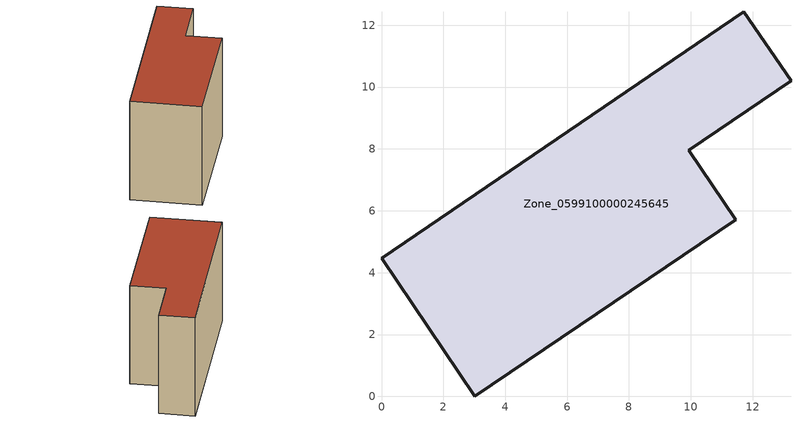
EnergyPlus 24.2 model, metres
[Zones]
Zone_0599100000245645
 floor ground (C_G): 0,4.47 11.72,12.44 13.24,10.2 9.94,7.95 11.46,5.71 3.02,0 z0
 wall outside (C_F): 3.02,0 11.46,5.71 9.94,7.95 13.24,10.2 11.72,12.44 0,4.47 3.02,0 z0:8.32
 roof outside (C_R): 11.72,12.44 0,4.47 3.02,0 11.46,5.71 9.94,7.95 13.24,10.2 z8.32
[BUILDING]
Pand.0599100000245645: North Axis=0; Terrain=City; Loads Convergence Tolerance Value=0.04; Temperature Convergence Tolerance Value=0.4; Solar Distribution=FullExterior; Maximum Number of Warmup Days=25; Minimum Number of Warmup Days=1
[Site:Location]
Rotterdam.The.Hague.AP_ZH_NLD Design_Conditions: Latitude=51.96; Longitude=4.45; Time Zone=1; Elevation=-4.5
[SITE:GROUNDTEMPERATURE:BUILDINGSURFACE]
18, 18, 18, 18, 18, 18, 18, 18, 18, 18, 18, 18
[MATERIAL] Thermal Absorptance=0.9; Solar Absorptance=0.7; Visible Absorptance=0.7
Name | Roughness | Thickness | Conductivity | Density | Specific Heat
G.TI.1975-1991 | MediumSmooth | 0.15 | 0.288461 | 540 | 1210
F.TI.1975-1991 | Rough | 0.3 | 0.230769 | 1920 | 840
R.TI.1975-1991 | MediumRough | 0.2 | 0.153846 | 1500 | 1000
[CONSTRUCTION]
C_G: G.TI.1975-1991
C_F: F.TI.1975-1991
C_R: R.TI.1975-1991
[ZONE]
Zone_0599100000245645: Type=1; Multiplier=1; Ceiling Height=Autocalculate; Volume=Autocalculate; Floor Area=autocalculate; Part of Total Floor Area=Yes
[ZONEINFILTRATION:DESIGNFLOWRATE]
Infil_Zone_0599100000245645: Zone or ZoneList or Space or SpaceList=Zone_0599100000245645; Schedule=AlwaysOn; Design Flow Rate Calculation Method=Flow/Area; Flow Rate per Floor Area=0.003; Constant Term Coefficient=1; Temperature Term Coefficient=0; Velocity Term Coefficient=0; Velocity Squared Term Coefficient=0
[HVACTEMPLATE:ZONE:IDEALLOADSAIRSYSTEM]
Zone_0599100000245645: Maximum Heating Supply Air Temperature=50; Minimum Cooling Supply Air Temperature=13; Maximum Heating Supply Air Humidity Ratio=0.0156; Minimum Cooling Supply Air Humidity Ratio=0.0077; Heating Limit=NoLimit; Cooling Limit=NoLimit; Dehumidification Control Type=ConstantSensibleHeatRatio; Cooling Sensible Heat Ratio=0.7; Dehumidification Setpoint=60; Humidification Control Type=None; Humidification Setpoint=30; Outdoor Air Method=None; Outdoor Air Flow Rate per Person=0.00944; Outdoor Air Flow Rate per Zone Floor Area=0; Outdoor Air Flow Rate per Zone=0; Demand Controlled Ventilation Type=None; Outdoor Air Economizer Type=NoEconomizer; Heat Recovery Type=None; Sensible Heat Recovery Effectiveness=0.7; Latent Heat Recovery Effectiveness=0.65
[ZONECONTROL:THERMOSTAT]
ThermostatControl_Zone_0599100000245645: Zone or ZoneList=Zone_0599100000245645; Control Type Schedule=DualSetpointControlType; Control 1=Thermostat_Zone_0599100000245645; Temperature Difference Between Cutout And Setpoint=0
[THERMOSTATSETPOINT:DUALSETPOINT]
Thermostat_Zone_0599100000245645: Heating Setpoint Temperature Schedule=HeatingSetpoint_Zone_0599100000245645; Cooling Setpoint Temperature Schedule=CoolingSetpoint_Zone_0599100000245645
[SCHEDULE:COMPACT]
HeatingSetpoint_Zone_0599100000245645: Through: 12/31, For: AllDays, Until: 24:00, 21
CoolingSetpoint_Zone_0599100000245645: Through: 12/31, For: AllDays, Until: 24:00, 24
DualSetpointControlType: Through: 12/31, For: AllDays, Until: 24:00, 4
AlwaysOn: Through: 12/31, For: AllDays, Until: 24:00, 1
